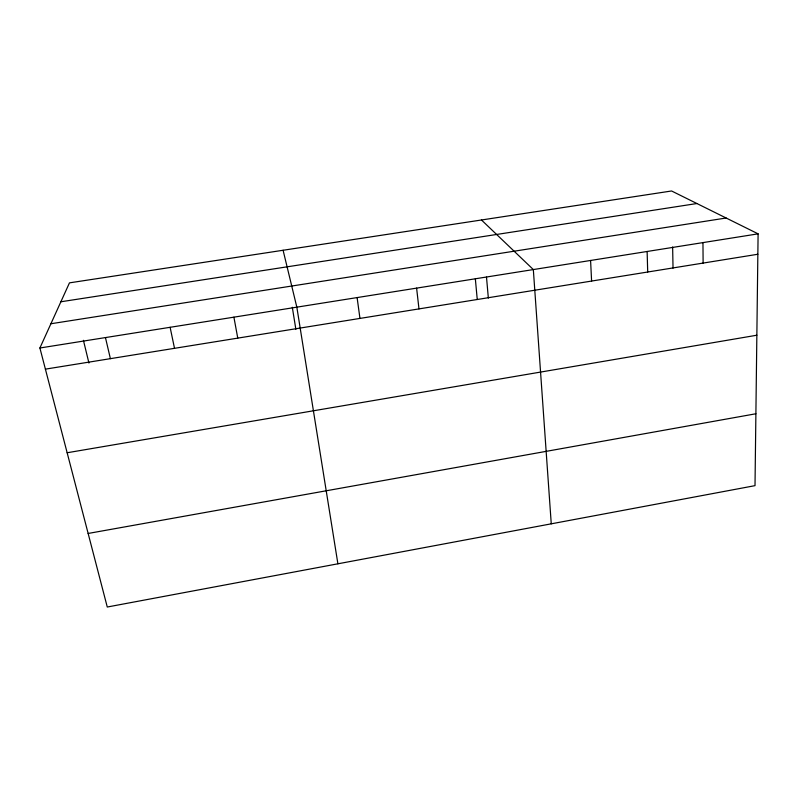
<?xml version="1.0" encoding="UTF-8"?>
<svg xmlns="http://www.w3.org/2000/svg" width="798" height="798" viewBox="0 0 798 798"><rect width="100%" height="100%" fill="white"/><g stroke="black" fill="none" stroke-linecap="round" stroke-linejoin="round"><path stroke-width="1.2" d="M758.1 233.844L755.008 485.653L107.271 607.019L39.9 347.998L69.466 282.861L671.577 190.981L758.1 233.844L39.9 347.998M88.139 533.463L755.896 413.763M67.142 452.755L756.853 335.22M45.396 369.145L757.851 254.253M50.912 323.749L726.14 218.004M60.887 301.774L696.913 203.53M481.473 219.989L533.333 269.564L551.258 523.827M283.091 250.263L296.836 307.16L337.893 563.807M83.421 340.317L88.927 363.03M105.456 337.584L110.393 358.671M170.114 327.3L174.513 348.327M233.904 317.165L237.764 338.123M292.307 307.27L295.868 329.305M357.105 297.584L359.958 318.422M416.606 288.118L418.98 308.906M475.339 278.781L477.254 299.509M486.501 277.115L488.346 298.093M590.59 260.467L591.597 281.066M647.128 251.48L647.707 272.018M672.634 246.991L673.033 268.128M702.958 242.602L703.118 263.081"/></g></svg>
